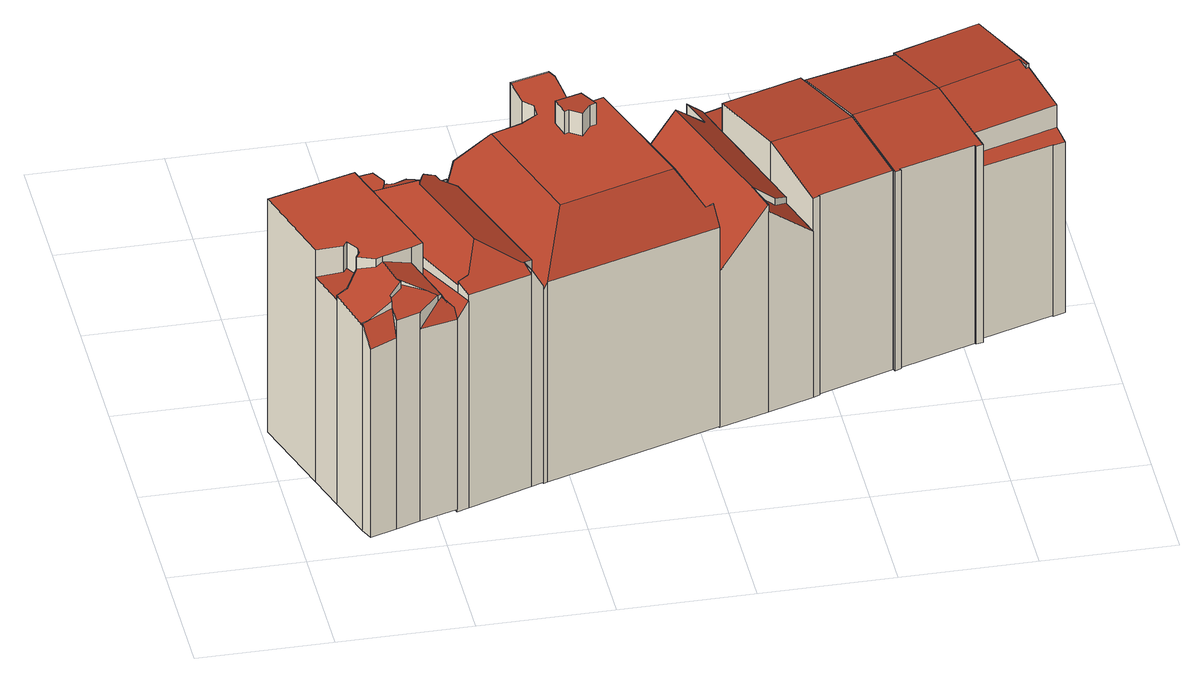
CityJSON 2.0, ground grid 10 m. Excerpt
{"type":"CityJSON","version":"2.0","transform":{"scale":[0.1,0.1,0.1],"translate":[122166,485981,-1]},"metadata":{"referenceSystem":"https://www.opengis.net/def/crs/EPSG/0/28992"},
"CityObjects":{
"building1":{"type":"Building","attributes":{"aantal_verblijfsobjecten":7,"bouwjaar":1810,"gebruiksdoel":"woonfunctie","oppervlakte_max":189,"oppervlakte_min":73,"rdf_seealso":"http://bag.basisregistraties.overheid.nl/bag/id/pand/0363100012181991","rf_extrusion_mode":"standard","rf_force_lod11":false,"rf_h_ground":0.52,"rf_h_pc_98p":0,"rf_h_roof_50p":20.19,"rf_h_roof_70p":20.21,"rf_h_roof_max":20.3,"rf_h_roof_min":18.43,"rf_h_roof_ridge":19.55,"rf_is_glass_roof":false,"rf_nodata_frac":0.00493,"rf_nodata_r":0,"rf_pc_select":"PREFERRED_AND_LATEST","rf_pc_year":0,"rf_pointcloud_unusable":false,"rf_pt_density":18.88,"rf_ridgelines":3,"rf_rmse_lod22":0.545,"rf_roof_planes":8,"rf_roof_type":"slanted","rf_success":true,"rf_t_run":40,"rf_volume_lod22":1936.22,"status":"Pand in gebruik"},"children":["building1-1"]},
"building1-1":{"type":"BuildingPart","parents":["building1"],"geometry":[{"type":"Solid","lod":"2.2","boundaries":[[[[0,1,2,3,4,5,6,7,8,9,10]],[[11,12,13,14]],[[12,8,7,15]],[[16,9,8,12,11]],[[17,10,9,16]],[[18,3,2,19]],[[20,21,4,3,18,22]],[[22,18,23,24]],[[25,26,0,10,17]],[[27,28,21,20]],[[29,30,31,32]],[[32,31,26,25]],[[33,34,35]],[[36,37,35]],[[38,15,7,6,39]],[[40,39,6,5,41]],[[42,43,44,45]],[[46,27,43,42]],[[41,5,4,21]],[[39,40,47]],[[28,27,46,47]],[[48,49,15,38]],[[50,51,49,48]],[[52,53,30,29]],[[54,55,56]],[[45,44,55,54]],[[19,2,1,37,36]],[[37,1,0,26]],[[57,58,59,60]],[[60,59,51,50,61]],[[61,50,53,52]],[[62,63,58,57]],[[14,13,63,62]],[[24,23,34,33]],[[28,47,40,41,21]],[[63,13,12,15,49,51,59,58]],[[24,33,31,30,54,56]],[[37,26,31,33,35]],[[53,50,48,38,39,47,46,42,45,54,30]],[[14,62,57,60,61,52,29,32,25,17,16,11]],[[24,56,55,44,43,27,20,22]],[[34,23,18,19,36,35]]]],"semantics":{"surfaces":[{"type":"GroundSurface"},{"type":"WallSurface","on_footprint_edge":false},{"type":"WallSurface","on_footprint_edge":true},{"type":"RoofSurface","rf_azimuth":164.45,"rf_h_roof_50p":17.83,"rf_h_roof_70p":18.23,"rf_h_roof_max":18.68,"rf_h_roof_min":17.12,"rf_slope":56.03},{"type":"RoofSurface","rf_azimuth":198.01,"rf_h_roof_50p":17.92,"rf_h_roof_70p":17.95,"rf_h_roof_max":20.19,"rf_h_roof_min":17.8,"rf_slope":3.11},{"type":"RoofSurface","rf_azimuth":83.38,"rf_h_roof_50p":19,"rf_h_roof_70p":19.24,"rf_h_roof_max":20.15,"rf_h_roof_min":18.29,"rf_slope":23.52},{"type":"RoofSurface","rf_azimuth":72.16,"rf_h_roof_50p":17.53,"rf_h_roof_70p":17.91,"rf_h_roof_max":18.86,"rf_h_roof_min":16.24,"rf_slope":64.04},{"type":"RoofSurface","rf_azimuth":240.69,"rf_h_roof_50p":18.93,"rf_h_roof_70p":19.22,"rf_h_roof_max":19.87,"rf_h_roof_min":18.03,"rf_slope":22.83},{"type":"RoofSurface","rf_azimuth":138.9,"rf_h_roof_50p":20.21,"rf_h_roof_70p":20.23,"rf_h_roof_max":20.27,"rf_h_roof_min":20.14,"rf_slope":0.655},{"type":"RoofSurface","rf_azimuth":160.14,"rf_h_roof_50p":18.67,"rf_h_roof_70p":18.79,"rf_h_roof_max":19.64,"rf_h_roof_min":18.33,"rf_slope":19.95},{"type":"RoofSurface","rf_azimuth":159.4,"rf_h_roof_50p":17.6,"rf_h_roof_70p":17.88,"rf_h_roof_max":18.54,"rf_h_roof_min":17.15,"rf_slope":57.29}],"values":[[0,1,2,2,2,2,2,1,2,1,1,1,1,1,2,2,1,1,2,1,1,1,1,1,1,1,2,2,1,1,1,1,1,1,3,4,5,6,7,8,9,10]]}}]},
"building2":{"type":"Building","attributes":{"aantal_verblijfsobjecten":3,"bouwjaar":1782,"gebruiksdoel":"woonfunctie","oppervlakte_max":192,"oppervlakte_min":108,"rdf_seealso":"http://bag.basisregistraties.overheid.nl/bag/id/pand/0363100012181992","rf_extrusion_mode":"standard","rf_force_lod11":false,"rf_h_ground":0.215,"rf_h_pc_98p":0,"rf_h_roof_50p":18.73,"rf_h_roof_70p":19.06,"rf_h_roof_max":19.67,"rf_h_roof_min":15.6,"rf_h_roof_ridge":19.68,"rf_is_glass_roof":false,"rf_nodata_frac":0.0255,"rf_nodata_r":0,"rf_pc_select":"PREFERRED_AND_LATEST","rf_pc_year":0,"rf_pointcloud_unusable":false,"rf_pt_density":17.78,"rf_ridgelines":3,"rf_rmse_lod22":0.382,"rf_roof_planes":13,"rf_roof_type":"slanted","rf_success":true,"rf_t_run":46,"rf_volume_lod22":2101.62,"status":"Pand in gebruik"},"children":["building2-1"]},
"building2-1":{"type":"BuildingPart","parents":["building2"],"geometry":[{"type":"Solid","lod":"2.2","boundaries":[[[[64,65,66,67,68,69,70,71,72,73,74,75,76,77,78,79,80,81]],[[82,74,73,83]],[[84,85,77,76,86]],[[87,88,89]],[[90,78,77,85]],[[91,79,78,90,92]],[[92,90,93,94]],[[95,69,68,96]],[[97,98,99,100,101]],[[94,93,99,98]],[[102,103,67,66,104]],[[105,106,107]],[[108,109,110]],[[111,112,110]],[[112,111,81,80,113]],[[114,115,116]],[[115,64,81,111]],[[109,108,117,118,119]],[[120,121,122,87]],[[104,66,65,105]],[[103,102,123]],[[124,125,126,127]],[[128,129,125,124]],[[129,130,131,126]],[[132,71,70,133,134]],[[135,136,72,71,132,137]],[[88,87,122,138,139]],[[140,141,130,129,128]],[[101,100,141,140]],[[142,143,136,135]],[[83,73,72,136]],[[144,96,68,67,103]],[[86,76,75,145]],[[145,75,74,82]],[[133,70,69,95]],[[146,138,124]],[[113,80,79,91]],[[147,148,149,150]],[[139,138,146,151]],[[137,132,151]],[[152,153,154,96,144]],[[150,149,85,84]],[[127,126,143,142]],[[119,118,121,120]],[[118,117,155,156]],[[134,133,157,158]],[[153,152,159]],[[126,131,148,147]],[[156,155,98,97]],[[158,157,154,153]],[[106,105,65,64,115,114]],[[115,111,110,109,116]],[[160,123,102,104,105,107]],[[129,126,125]],[[127,142,135,137,151,146,124]],[[148,131,130,141,100,99,93,90,85,149]],[[156,97,101,140,128,124,138,122,121,118]],[[158,153,159,161,89,88,139,151,132,134]],[[126,147,150,84,86,145,82,83,136,143]],[[98,155,117,108,110,112,113,91,92,94]],[[162,161,159,152,144,103,123,160,107]],[[154,157,133,95,96]],[[106,114,116,109,119,120,87,89,161,162,107]]]],"semantics":{"surfaces":[{"type":"GroundSurface"},{"type":"WallSurface","on_footprint_edge":true},{"type":"WallSurface","on_footprint_edge":false},{"type":"RoofSurface","rf_azimuth":71.36,"rf_h_roof_50p":17.29,"rf_h_roof_70p":17.59,"rf_h_roof_max":18.48,"rf_h_roof_min":16.48,"rf_slope":59.96},{"type":"RoofSurface","rf_azimuth":71.36,"rf_h_roof_50p":17.09,"rf_h_roof_70p":17.64,"rf_h_roof_max":18.24,"rf_h_roof_min":16.54,"rf_slope":59.96},{"type":"RoofSurface","rf_azimuth":349.29,"rf_h_roof_50p":15.73,"rf_h_roof_70p":15.73,"rf_h_roof_max":15.73,"rf_h_roof_min":15.71,"rf_slope":2.21},{"type":"RoofSurface","rf_azimuth":141.94,"rf_h_roof_50p":18.2,"rf_h_roof_70p":18.2,"rf_h_roof_max":18.66,"rf_h_roof_min":18.18,"rf_slope":0.479},{"type":"RoofSurface","rf_azimuth":43.2,"rf_h_roof_50p":7.95,"rf_h_roof_70p":15.65,"rf_h_roof_max":18.2,"rf_h_roof_min":7.89,"rf_slope":4.1},{"type":"RoofSurface","rf_azimuth":343.49,"rf_h_roof_50p":18.53,"rf_h_roof_70p":18.69,"rf_h_roof_max":19.29,"rf_h_roof_min":18.19,"rf_slope":18.32},{"type":"RoofSurface","rf_azimuth":251.11,"rf_h_roof_50p":18.86,"rf_h_roof_70p":19.2,"rf_h_roof_max":19.77,"rf_h_roof_min":18.02,"rf_slope":23.92},{"type":"RoofSurface","rf_azimuth":349.28,"rf_h_roof_50p":15.61,"rf_h_roof_70p":15.63,"rf_h_roof_max":18.21,"rf_h_roof_min":15.56,"rf_slope":2.21},{"type":"RoofSurface","rf_azimuth":341.42,"rf_h_roof_50p":16.92,"rf_h_roof_70p":17.36,"rf_h_roof_max":18.63,"rf_h_roof_min":16.04,"rf_slope":54.32},{"type":"RoofSurface","rf_azimuth":159.35,"rf_h_roof_50p":18.76,"rf_h_roof_70p":19.01,"rf_h_roof_max":19.64,"rf_h_roof_min":18.3,"rf_slope":19.62},{"type":"RoofSurface","rf_azimuth":250.65,"rf_h_roof_50p":17.15,"rf_h_roof_70p":18.27,"rf_h_roof_max":18.48,"rf_h_roof_min":16.44,"rf_slope":53.71},{"type":"RoofSurface","rf_azimuth":71.73,"rf_h_roof_50p":18.77,"rf_h_roof_70p":19.14,"rf_h_roof_max":19.77,"rf_h_roof_min":18.02,"rf_slope":25.08}],"values":[[0,1,1,2,1,1,2,1,2,2,1,2,2,2,1,2,1,2,2,1,2,2,2,2,1,1,2,2,2,2,1,1,1,1,1,2,1,2,2,2,2,2,2,2,2,2,2,2,2,2,1,3,4,5,6,7,8,9,10,11,12,13,14]]}}]},
"building3":{"type":"Building","attributes":{"aantal_verblijfsobjecten":1,"bouwjaar":1935,"gebruiksdoel":"kantoorfunctie","oppervlakte_max":976,"oppervlakte_min":976,"rdf_seealso":"http://bag.basisregistraties.overheid.nl/bag/id/pand/0363100012181993","rf_extrusion_mode":"standard","rf_force_lod11":false,"rf_h_ground":0.202,"rf_h_pc_98p":0,"rf_h_roof_50p":19.64,"rf_h_roof_70p":21.42,"rf_h_roof_max":23.35,"rf_h_roof_min":3.53,"rf_h_roof_ridge":18.49,"rf_is_glass_roof":false,"rf_nodata_frac":0.0473,"rf_nodata_r":0,"rf_pc_select":"PREFERRED_AND_LATEST","rf_pc_year":0,"rf_pointcloud_unusable":false,"rf_pt_density":16.1,"rf_ridgelines":1,"rf_rmse_lod22":0.22,"rf_roof_planes":14,"rf_roof_type":"slanted","rf_success":true,"rf_t_run":85,"rf_volume_lod22":5023.33,"status":"Pand in gebruik"},"children":["building3-1"]},
"building3-1":{"type":"BuildingPart","parents":["building3"],"geometry":[{"type":"Solid","lod":"2.2","boundaries":[[[[163,80,164,165,166,167,168,169,170,171,172,173,174]],[[175,176,177,178]],[[179,180,178,181]],[[182,165,164,183]],[[184,171,170,185]],[[185,170,169,186,187]],[[176,188,183,189]],[[190,172,171,184,191]],[[189,183,164,80,192]],[[193,194,195,196]],[[197,168,167,198]],[[199,166,165,182]],[[198,167,166,199]],[[200,201,202,203]],[[203,202,204,205]],[[206,173,172,190]],[[187,186,194,193]],[[191,184,207]],[[208,209,210,211]],[[212,213,209,208]],[[214,215,216,217]],[[218,219,215,214]],[[217,216,213,212]],[[220,179,221,222]],[[223,224,219,218]],[[186,169,168,197,225]],[[226,227,228,229,230]],[[229,228,231,232]],[[233,234,235,188,176,175]],[[236,174,173,206]],[[237,238,163,174,236]],[[239,240,241]],[[196,195,242,239]],[[192,80,163,238]],[[181,178,177,224,223]],[[243,244,245,246]],[[247,248,249]],[[250,251,248,247]],[[246,245,201,200]],[[230,229,180,179,220]],[[232,231,234,233]],[[225,197,252,253]],[[240,239,242,227,226]],[[254,252,255]],[[253,252,254,235,234]],[[222,221,251,250]],[[205,204,256,257]],[[211,210,238,237]],[[257,256,258,259]],[[259,258,244,243]],[[193,260,261,207,184,185,187]],[[196,239,241,260,193]],[[261,262,206,190,191,207]],[[232,233,175,178,180,229]],[[238,210,209,213,216,215,219,224,177,176,189,192]],[[222,250,247,249,263,262,261,260,241,240,226,230,220],[244,258,256,204,202,201,245]],[[255,252,197,198,199]],[[235,254,255,199,182,183,188]],[[253,234,231,228,227,242,195,194,186,225]],[[251,221,179,181,223,218,214,217,212,208,211,263,249,248]],[[211,237,236,206,262,263]],[[259,243,246,200,203,205,257]]]],"semantics":{"surfaces":[{"type":"GroundSurface"},{"type":"WallSurface","on_footprint_edge":false},{"type":"WallSurface","on_footprint_edge":true},{"type":"RoofSurface","rf_azimuth":71.64,"rf_h_roof_50p":19.11,"rf_h_roof_70p":20.2,"rf_h_roof_max":21.73,"rf_h_roof_min":17.17,"rf_slope":60.12},{"type":"RoofSurface","rf_azimuth":342.93,"rf_h_roof_50p":19.48,"rf_h_roof_70p":20.17,"rf_h_roof_max":21.53,"rf_h_roof_min":18,"rf_slope":53.3},{"type":"RoofSurface","rf_azimuth":161.74,"rf_h_roof_50p":19.47,"rf_h_roof_70p":20.32,"rf_h_roof_max":21.73,"rf_h_roof_min":17.54,"rf_slope":60.13},{"type":"RoofSurface","rf_azimuth":9.89,"rf_h_roof_50p":10.97,"rf_h_roof_70p":10.99,"rf_h_roof_max":21.57,"rf_h_roof_min":10.91,"rf_slope":1.98},{"type":"RoofSurface","rf_azimuth":359.34,"rf_h_roof_50p":7.49,"rf_h_roof_70p":7.52,"rf_h_roof_max":18.02,"rf_h_roof_min":7.42,"rf_slope":1.33},{"type":"RoofSurface","rf_azimuth":173.2,"rf_h_roof_50p":21.47,"rf_h_roof_70p":21.51,"rf_h_roof_max":23.39,"rf_h_roof_min":21.39,"rf_slope":0.709},{"type":"RoofSurface","rf_azimuth":69.57,"rf_h_roof_50p":2.95,"rf_h_roof_70p":3.22,"rf_h_roof_max":7.44,"rf_h_roof_min":2.15,"rf_slope":42.53},{"type":"RoofSurface","rf_azimuth":316.66,"rf_h_roof_50p":3.57,"rf_h_roof_70p":3.58,"rf_h_roof_max":10.97,"rf_h_roof_min":3.53,"rf_slope":0.481},{"type":"RoofSurface","rf_azimuth":53.82,"rf_h_roof_50p":7.46,"rf_h_roof_70p":7.47,"rf_h_roof_max":21.57,"rf_h_roof_min":7.43,"rf_slope":0.839},{"type":"RoofSurface","rf_azimuth":340.99,"rf_h_roof_50p":18.7,"rf_h_roof_70p":19.78,"rf_h_roof_max":21.57,"rf_h_roof_min":14.89,"rf_slope":53.37},{"type":"RoofSurface","rf_azimuth":251.35,"rf_h_roof_50p":18.93,"rf_h_roof_70p":20.05,"rf_h_roof_max":21.98,"rf_h_roof_min":16.39,"rf_slope":60.38},{"type":"RoofSurface","rf_azimuth":52.13,"rf_h_roof_50p":23.33,"rf_h_roof_70p":23.35,"rf_h_roof_max":23.39,"rf_h_roof_min":23.26,"rf_slope":3.02}],"values":[[0,1,1,2,2,2,1,2,2,1,2,2,2,1,1,2,1,1,1,1,1,1,1,1,1,2,1,1,1,2,2,1,1,2,1,1,1,1,1,1,1,1,1,1,1,1,1,1,1,1,3,4,5,6,7,8,9,10,11,12,13,14]]}}]},
"building4":{"type":"Building","attributes":{"aantal_verblijfsobjecten":0,"bouwjaar":1005,"rdf_seealso":"http://bag.basisregistraties.overheid.nl/bag/id/pand/0363100012181996","rf_extrusion_mode":"skip","rf_force_lod11":false,"rf_h_ground":0.137,"rf_h_pc_98p":0,"rf_is_glass_roof":false,"rf_nodata_frac":0.849,"rf_nodata_r":0,"rf_pc_select":"_HIGHEST_YET_INSUFFICIENT_COVERAGE","rf_pc_year":0,"rf_pointcloud_unusable":true,"rf_pt_density":6.46,"rf_roof_type":"unknown","rf_success":true,"rf_t_run":0,"status":"Pand in gebruik"},"geometry":[{"type":"MultiSurface","lod":"0","boundaries":[[[264,265,266,267,268,269]]]}]},
"building5":{"type":"Building","attributes":{"aantal_verblijfsobjecten":4,"bouwjaar":1824,"gebruiksdoel":"woonfunctie","oppervlakte_max":120,"oppervlakte_min":55,"rdf_seealso":"http://bag.basisregistraties.overheid.nl/bag/id/pand/0363100012181994","rf_extrusion_mode":"standard","rf_force_lod11":false,"rf_h_ground":0.139,"rf_h_pc_98p":0,"rf_h_roof_50p":16.36,"rf_h_roof_70p":16.82,"rf_h_roof_max":17.78,"rf_h_roof_min":14.46,"rf_h_roof_ridge":17.84,"rf_is_glass_roof":false,"rf_nodata_frac":0.0223,"rf_nodata_r":0,"rf_pc_select":"PREFERRED_AND_LATEST","rf_pc_year":0,"rf_pointcloud_unusable":false,"rf_pt_density":17.47,"rf_ridgelines":3,"rf_rmse_lod22":0.717,"rf_roof_planes":9,"rf_roof_type":"slanted","rf_success":true,"rf_t_run":23,"rf_volume_lod22":1585.45,"status":"Pand in gebruik"},"children":["building5-1"]},
"building5-1":{"type":"BuildingPart","parents":["building5"],"geometry":[{"type":"Solid","lod":"2.2","boundaries":[[[[270,271,272,273,274,275,276,277,278]],[[279,275,274,280]],[[281,282,280,283]],[[284,272,271,285]],[[286,273,272,284]],[[287,270,278,288]],[[289,276,275,279]],[[290,277,276,289,291]],[[288,278,277,290]],[[283,280,274,273,286]],[[292,293,282,281]],[[291,289,293,292]],[[285,271,270,287]],[[293,289,279,280,282]],[[291,292,287,288,290]],[[285,287,292,281,283,286,284]]]],"semantics":{"surfaces":[{"type":"GroundSurface"},{"type":"WallSurface","on_footprint_edge":true},{"type":"WallSurface","on_footprint_edge":false},{"type":"RoofSurface","rf_azimuth":72.97,"rf_h_roof_50p":15.37,"rf_h_roof_70p":16.05,"rf_h_roof_max":17.91,"rf_h_roof_min":14.05,"rf_slope":39.93},{"type":"RoofSurface","rf_azimuth":250.59,"rf_h_roof_50p":15.7,"rf_h_roof_70p":16.67,"rf_h_roof_max":18.11,"rf_h_roof_min":13.27,"rf_slope":47.39},{"type":"RoofSurface","rf_azimuth":72.35,"rf_h_roof_50p":16.08,"rf_h_roof_70p":16.77,"rf_h_roof_max":18.11,"rf_h_roof_min":14.6,"rf_slope":39.28}],"values":[[0,1,2,1,1,1,1,1,1,1,2,2,1,3,4,5]]}}]},
"building6":{"type":"Building","attributes":{"aantal_verblijfsobjecten":8,"bouwjaar":1905,"gebruiksdoel":"woonfunctie","oppervlakte_max":38,"oppervlakte_min":38,"rdf_seealso":"http://bag.basisregistraties.overheid.nl/bag/id/pand/0363100012181998","rf_extrusion_mode":"standard","rf_force_lod11":false,"rf_h_ground":0.062,"rf_h_pc_98p":0,"rf_h_roof_50p":17.61,"rf_h_roof_70p":17.81,"rf_h_roof_max":18.2,"rf_h_roof_min":14.18,"rf_h_roof_ridge":18.2,"rf_is_glass_roof":false,"rf_nodata_frac":0.0204,"rf_nodata_r":0,"rf_pc_select":"PREFERRED_AND_LATEST","rf_pc_year":0,"rf_pointcloud_unusable":false,"rf_pt_density":17.44,"rf_ridgelines":2,"rf_rmse_lod22":0.598,"rf_roof_planes":5,"rf_roof_type":"slanted","rf_success":true,"rf_t_run":20,"rf_volume_lod22":1672.57,"status":"Pand in gebruik"},"children":["building6-1"]},
"building6-1":{"type":"BuildingPart","parents":["building6"],"geometry":[{"type":"Solid","lod":"2.2","boundaries":[[[[294,295,296,297,298,299,300,301,302,303,275,304]],[[305,297,296,306]],[[307,298,297,305]],[[308,295,294,309]],[[306,296,295,308]],[[310,301,300,311]],[[312,302,301,310]],[[313,304,275,314]],[[311,300,299,315,316]],[[316,315,309,317]],[[314,275,303,318]],[[318,303,302,312]],[[315,299,298,307]],[[317,309,294,304,313]],[[315,307,305,306,308,309]],[[311,313,314,318,312,310]],[[317,313,311,316]]]],"semantics":{"surfaces":[{"type":"GroundSurface"},{"type":"WallSurface","on_footprint_edge":true},{"type":"WallSurface","on_footprint_edge":false},{"type":"RoofSurface","rf_azimuth":333.75,"rf_h_roof_50p":14.21,"rf_h_roof_70p":14.25,"rf_h_roof_max":17.19,"rf_h_roof_min":14.04,"rf_slope":3.96},{"type":"RoofSurface","rf_azimuth":158.55,"rf_h_roof_50p":17.62,"rf_h_roof_70p":17.85,"rf_h_roof_max":18.22,"rf_h_roof_min":17.02,"rf_slope":11.45},{"type":"RoofSurface","rf_azimuth":347.57,"rf_h_roof_50p":17.65,"rf_h_roof_70p":17.84,"rf_h_roof_max":18.22,"rf_h_roof_min":17.12,"rf_slope":7.88}],"values":[[0,1,1,1,1,1,1,1,1,2,1,1,1,1,3,4,5]]}}]},
"building7":{"type":"Building","attributes":{"aantal_verblijfsobjecten":2,"bouwjaar":1801,"gebruiksdoel":"kantoorfunctie,onderwijsfunctie","oppervlakte_max":195,"oppervlakte_min":193,"rdf_seealso":"http://bag.basisregistraties.overheid.nl/bag/id/pand/0363100012181986","rf_extrusion_mode":"standard","rf_force_lod11":false,"rf_h_ground":0.139,"rf_h_pc_98p":0,"rf_h_roof_50p":17.49,"rf_h_roof_70p":17.75,"rf_h_roof_max":18.22,"rf_h_roof_min":5.72,"rf_h_roof_ridge":18.12,"rf_is_glass_roof":false,"rf_nodata_frac":0.259,"rf_nodata_r":0.0621,"rf_pc_select":"_HIGHEST_YET_INSUFFICIENT_COVERAGE","rf_pc_year":0,"rf_pointcloud_unusable":false,"rf_pt_density":16.19,"rf_ridgelines":1,"rf_rmse_lod22":0.693,"rf_roof_planes":9,"rf_roof_type":"slanted","rf_success":true,"rf_t_run":36,"rf_volume_lod22":2211.32,"status":"Pand in gebruik"},"children":["building7-1"]},
"building7-1":{"type":"BuildingPart","parents":["building7"],"geometry":[{"type":"Solid","lod":"2.2","boundaries":[[[[319,320,321,322,323,324,325,326,327,328,329,298,330,331,332,333,334,335,336]],[[337,333,332,338]],[[338,332,331,339]],[[339,331,330,340]],[[341,298,329,342]],[[343,344,342,345]],[[346,336,335,347]],[[347,335,334,348,349]],[[340,330,298,341]],[[349,348,350,351]],[[351,350,352,353,354]],[[355,325,324,356]],[[357,326,325,355]],[[358,327,326,357]],[[359,346,360,361]],[[362,322,321,363]],[[356,324,323,364]],[[364,323,322,362]],[[353,352,365,366]],[[367,368,369,370]],[[348,334,333,337]],[[363,321,320,371]],[[368,319,336,346,359]],[[345,342,329,328,372]],[[361,360,373,374,375]],[[375,374,376,369]],[[354,353,373,360]],[[366,365,344,343]],[[377,372,328,327,358]],[[371,320,319,368,367]],[[370,369,376,372,377]],[[363,371,358,357,355,356,364,362]],[[375,369,368,359,361]],[[354,360,346,347,349,351]],[[344,365,352,350,348,337,338,339,340,341,342]],[[372,376,374,373,353,366,343,345]],[[370,377,358,371,367]]]],"semantics":{"surfaces":[{"type":"GroundSurface"},{"type":"WallSurface","on_footprint_edge":true},{"type":"WallSurface","on_footprint_edge":false},{"type":"RoofSurface","rf_azimuth":158.31,"rf_h_roof_50p":17.61,"rf_h_roof_70p":17.85,"rf_h_roof_max":18.22,"rf_h_roof_min":17,"rf_slope":11.28},{"type":"RoofSurface","rf_azimuth":342.62,"rf_h_roof_50p":15.01,"rf_h_roof_70p":15.09,"rf_h_roof_max":17.3,"rf_h_roof_min":14.82,"rf_slope":22.82},{"type":"RoofSurface","rf_azimuth":264.68,"rf_h_roof_50p":11.66,"rf_h_roof_70p":11.67,"rf_h_roof_max":14.82,"rf_h_roof_min":11.64,"rf_slope":0.703},{"type":"RoofSurface","rf_azimuth":337.81,"rf_h_roof_50p":5.66,"rf_h_roof_70p":5.73,"rf_h_roof_max":11.66,"rf_h_roof_min":5.48,"rf_slope":1.81},{"type":"RoofSurface","rf_azimuth":345.69,"rf_h_roof_50p":10.73,"rf_h_roof_70p":10.9,"rf_h_roof_max":17.31,"rf_h_roof_min":10.09,"rf_slope":15.67},{"type":"RoofSurface","rf_azimuth":345.44,"rf_h_roof_50p":17.71,"rf_h_roof_70p":17.87,"rf_h_roof_max":18.22,"rf_h_roof_min":17.29,"rf_slope":7.53}],"values":[[0,1,1,1,1,2,1,1,1,2,2,1,1,1,2,1,1,1,2,2,1,1,1,1,2,2,2,2,1,1,2,3,4,5,6,7,8]]}}]},
"building8":{"type":"Building","attributes":{"aantal_verblijfsobjecten":5,"bouwjaar":1828,"gebruiksdoel":"woonfunctie","oppervlakte_max":195,"oppervlakte_min":30,"rdf_seealso":"http://bag.basisregistraties.overheid.nl/bag/id/pand/0363100012181999","rf_extrusion_mode":"standard","rf_force_lod11":false,"rf_h_ground":0.156,"rf_h_pc_98p":0,"rf_h_roof_50p":17.63,"rf_h_roof_70p":17.8,"rf_h_roof_max":18.17,"rf_h_roof_min":10.8,"rf_h_roof_ridge":18.04,"rf_is_glass_roof":false,"rf_nodata_frac":0.117,"rf_nodata_r":0.101,"rf_pc_select":"_HIGHEST_YET_INSUFFICIENT_COVERAGE","rf_pc_year":0,"rf_pointcloud_unusable":false,"rf_pt_density":16.75,"rf_ridgelines":2,"rf_rmse_lod22":0.441,"rf_roof_planes":8,"rf_roof_type":"slanted","rf_success":true,"rf_t_run":23,"rf_volume_lod22":1632.93,"status":"Pand in gebruik"},"children":["building8-1"]},
"building8-1":{"type":"BuildingPart","parents":["building8"],"geometry":[{"type":"MultiSurface","lod":"2.2","boundaries":[[[378,379,380,381,382,383,384,385,386,387,388,389,390,391,392,393,394,395,396]],[[386,397,398,387]],[[385,399,400]],[[397,386,400]],[[401,402,403,404]],[[405,379,378,406]],[[406,378,396,407]],[[407,396,395,408]],[[409,391,390,410]],[[411,388,412]],[[387,398,412]],[[413,389,388,411]],[[414,409,415,416,417]],[[418,419,420,421]],[[422,380,379,405]],[[408,395,394,423]],[[424,423,394,393,403]],[[410,390,389,413,425]],[[425,413,419,418]],[[426,392,391,409,414]],[[404,403,393,392,426,427]],[[428,421,420,429,430]],[[416,415,421,428]],[[430,429,384,383,431]],[[399,385,384,429]],[[432,381,380,422,433]],[[417,416,431,434]],[[434,431,383,382,435]],[[433,422,423,424]],[[402,401,436]],[[437,435,382,381,432]],[[427,426,435,437]],[[421,415,409,410,425,418]],[[399,429,420,419,413,411,412,398,397,400]],[[431,416,428,430]],[[423,422,405,406,407,408]],[[436,432,433,424,403,402]],[[435,426,414,417,434]],[[427,437,432,436,401,404]]],"semantics":{"surfaces":[{"type":"GroundSurface"},{"type":"WallSurface","on_footprint_edge":true},{"type":"WallSurface","on_footprint_edge":false},{"type":"RoofSurface","rf_azimuth":296.65,"rf_h_roof_50p":10.99,"rf_h_roof_70p":11.06,"rf_h_roof_max":14.77,"rf_h_roof_min":10.77,"rf_slope":6.22},{"type":"RoofSurface","rf_azimuth":348.18,"rf_h_roof_50p":1.07,"rf_h_roof_70p":1.76,"rf_h_roof_max":11.68,"rf_h_roof_min":-0.903,"rf_slope":46.8},{"type":"RoofSurface","rf_azimuth":174.25,"rf_h_roof_50p":11.51,"rf_h_roof_70p":11.54,"rf_h_roof_max":14.77,"rf_h_roof_min":11.22,"rf_slope":17.78},{"type":"RoofSurface","rf_azimuth":160.58,"rf_h_roof_50p":15.19,"rf_h_roof_70p":15.31,"rf_h_roof_max":17.29,"rf_h_roof_min":14.86,"rf_slope":32.38},{"type":"RoofSurface","rf_azimuth":160.59,"rf_h_roof_50p":17.68,"rf_h_roof_70p":17.83,"rf_h_roof_max":18.09,"rf_h_roof_min":17.27,"rf_slope":9.09},{"type":"RoofSurface","rf_azimuth":341.54,"rf_h_roof_50p":14.88,"rf_h_roof_70p":14.92,"rf_h_roof_max":17.27,"rf_h_roof_min":14.77,"rf_slope":12.78},{"type":"RoofSurface","rf_azimuth":339.34,"rf_h_roof_50p":17.64,"rf_h_roof_70p":17.79,"rf_h_roof_max":18.09,"rf_h_roof_min":17.25,"rf_slope":7.08}],"values":[0,1,1,1,2,1,1,1,1,1,1,1,2,2,1,1,1,1,2,1,1,2,2,1,1,1,2,1,2,2,1,2,3,4,5,6,7,8,9]}}]}
},
"vertices":[
[97,72,15],[111,30,15],[112,25,15],[84,16,15],[66,10,15],[46,3,15],[42,13,15],[31,48,15],[22,77,15],[1,143,15],[67,164,15],[22,77,212],[22,77,189],[42,78,190],[42,78,212],[31,48,188],[1,143,213],[67,164,212],[84,16,178],[112,25,176],[66,10,192],[66,10,177],[84,16,192],[99,30,190],[99,30,195],[97,72,211],[97,72,178],[65,22,196],[65,22,194],[66,60,212],[66,60,208],[88,68,198],[88,68,211],[102,32,194],[102,32,192],[104,32,190],[111,30,183],[111,30,177],[31,48,192],[42,13,189],[42,13,191],[46,3,175],[65,28,201],[65,28,198],[74,36,200],[74,36,206],[65,22,200],[47,15,191],[39,50,196],[39,50,188],[48,63,202],[48,63,189],[61,58,212],[61,58,205],[72,40,206],[72,40,202],[93,34,197],[51,73,212],[51,73,189],[51,68,189],[51,68,212],[48,63,212],[45,82,212],[45,82,190],
[140,163,12],[173,65,12],[178,49,12],[169,46,12],[121,29,12],[112,26,12],[78,129,12],[66,166,12],[60,184,12],[53,206,12],[74,213,12],[76,207,12],[89,213,12],[96,192,12],[102,177,12],[102,176,12],[132,186,12],[135,177,12],[74,213,166],[53,206,166],[96,192,167],[96,192,89],[89,213,166],[111,152,206],[111,152,208],[110,148,207],[102,177,89],[102,176,175],[102,177,173],[100,177,90],[100,177,173],[112,26,175],[121,29,188],[101,174,193],[101,174,178],[101,174,90],[97,172,90],[97,172,193],[169,46,196],[169,46,192],[178,49,179],[173,65,179],[173,65,191],[165,56,196],[126,172,190],[126,172,196],[129,174,189],[135,177,178],[135,177,188],[132,186,175],[140,163,191],[140,163,178],[128,166,196],[117,168,193],[117,168,196],[117,168,201],[116,167,201],[116,167,196],[111,152,201],[166,55,196],[90,174,192],[90,174,167],[91,178,167],[91,178,192],[92,174,192],[92,174,167],[92,174,90],[91,178,90],[66,166,191],[78,129,178],[78,129,191],[60,184,192],[60,184,167],[66,166,192],[86,160,196],[86,160,198],[93,173,192],[93,173,90],[85,189,192],[85,189,167],[121,29,193],[76,207,166],[86,160,192],[93,185,167],[93,185,89],[87,190,90],[87,190,167],[69,165,192],[116,41,197],[116,41,194],[116,41,187],[106,176,177],[106,176,193],[78,131,179],[78,131,191],[124,46,198],[166,56,196],[134,76,207],[164,56,196],
[135,180,12],[119,228,12],[102,281,12],[223,320,12],[235,324,12],[252,273,12],[267,228,12],[271,215,12],[309,100,12],[312,92,12],[181,49,12],[178,48,12],[169,245,120],[169,245,84],[177,226,85],[177,226,121],[191,230,163],[191,230,120],[177,226,162],[102,281,45],[119,228,46],[309,100,185],[271,215,185],[267,228,84],[267,228,185],[169,245,46],[119,228,85],[312,92,181],[309,100,196],[132,186,86],[261,227,196],[261,227,85],[232,220,85],[232,220,192],[252,273,36],[235,324,34],[223,320,46],[216,163,244],[216,163,225],[219,164,225],[219,164,244],[228,158,225],[228,158,244],[181,49,182],[303,98,195],[145,191,193],[145,191,86],[142,188,86],[142,188,195],[148,191,194],[148,191,86],[159,194,194],[159,194,85],[148,192,85],[148,192,192],[156,203,182],[156,203,85],[191,230,226],[195,208,193],[195,208,225],[176,226,161],[176,226,85],[252,273,84],[223,232,226],[223,232,85],[220,238,85],[220,238,120],[220,238,226],[223,239,85],[223,239,120],[220,262,119],[220,262,85],[220,262,46],[178,48,176],[135,180,177],[135,180,86],[225,216,195],[225,216,225],[227,193,225],[225,216,85],[232,184,243],[232,184,225],[212,177,225],[212,177,244],[202,190,225],[202,190,219],[189,181,225],[202,200,225],[202,200,206],[237,268,50],[237,268,84],[237,268,46],[235,286,46],[235,168,225],[235,168,243],[240,170,225],[240,170,243],[251,201,225],[283,108,224],[196,80,224],[166,173,225],
[309,339,11],[301,363,11],[231,340,11],[241,306,11],[264,313,11],[261,323,11],
[308,228,11],[330,235,11],[322,259,11],[334,263,11],[371,151,11],[383,115,11],[349,104,11],[312,92,11],[271,215,11],[383,115,152],[371,151,153],[359,130,173],[359,130,167],[371,151,158],[322,259,170],[330,235,170],[334,263,159],[308,228,188],[271,215,146],[349,104,181],[312,92,143],[349,104,187],[342,127,187],[342,127,182],
[343,238,11],[332,271,11],[353,278,11],[358,263,11],[397,276,11],[403,259,11],[426,191,11],[444,137,11],[387,118,11],[388,117,11],[364,171,11],[358,263,152],[353,278,151],[397,276,152],[332,271,150],[343,238,153],[444,137,180],[426,191,191],[387,118,180],[364,171,192],[383,115,180],[403,259,153],[403,259,181],[343,238,182],[388,117,180],
[473,271,11],[492,214,11],[512,157,11],[507,156,11],[506,157,11],[449,138,11],[450,137,11],[445,135,11],[426,192,11],[405,253,11],[399,270,11],[381,326,11],[358,392,11],[424,413,11],[447,347,11],[454,326,11],[464,298,11],[470,280,11],[447,347,67],[424,413,65],[358,392,65],[381,326,67],[397,276,69],[399,270,69],[419,278,116],[419,278,69],[399,270,117],[470,280,127],[464,298,127],[454,326,68],[454,326,127],[430,316,68],[430,316,126],[440,295,69],[440,295,113],[440,295,126],[450,137,180],[449,138,180],[445,135,180],[426,192,192],[470,280,159],[449,274,127],[449,274,159],[507,156,179],[512,157,179],[506,157,179],[426,295,68],[426,295,112],[473,271,183],[473,271,163],[435,261,162],[435,261,183],[492,214,191],[405,253,122],[449,274,119],[435,269,119],[435,269,159],[435,261,122],[405,253,183],
[566,178,12],[511,160,12],[508,168,12],[492,215,12],[472,273,12],[469,282,12],[465,295,12],[464,298,12],[454,326,12],[514,346,12],[523,318,12],[526,319,12],[529,319,12],[534,304,12],[537,296,12],[559,229,12],[571,190,12],[575,180,12],[566,177,12],[454,326,10],[514,346,3],[464,298,42],[455,325,12],[557,228,192],[557,228,189],[559,229,189],[559,229,192],[511,160,158],[566,178,157],[566,177,157],[575,180,157],[534,304,122],[529,319,121],[523,318,34],[517,338,12],[526,319,34],[534,304,158],[484,287,118],[484,287,122],[484,287,158],[527,317,121],[527,317,35],[481,300,43],[481,300,117],[508,168,164],[571,190,163],[571,190,182],[526,319,121],[537,296,160],[537,296,183],[481,300,126],[465,295,45],[465,295,125],[469,282,120],[492,215,190],[508,168,182],[469,282,158],[472,273,160],[554,238,190],[472,273,183]
]}
